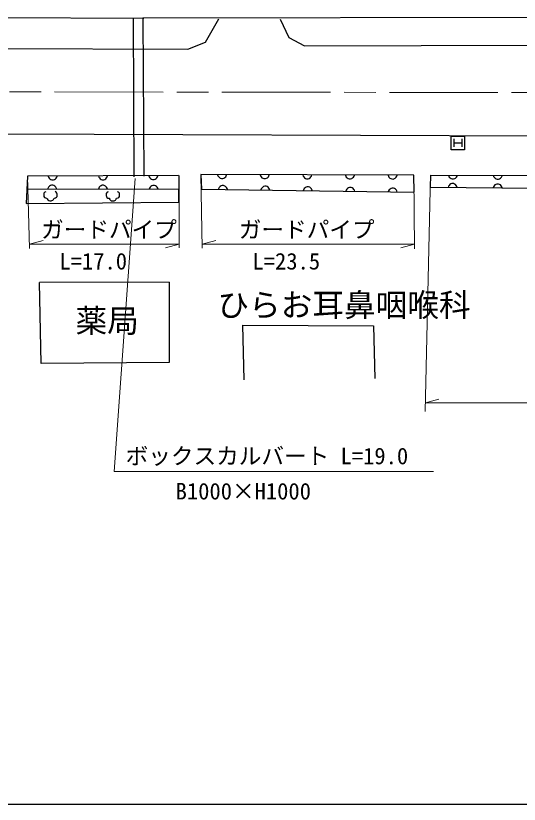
# Model space of a CAD drawing. Units: millimetres, scale not verified. Extents: x 40000 to 680000, y 20000 to 380000.
# Drawn here: x 201375 to 257025, y 205000 to 292182 of the extents above; entities that cross this region are included whole.
import ezdxf
from ezdxf.enums import TextEntityAlignment as Align

# ---------------------------------------------------------------- set-up
doc = ezdxf.new("R2010")
doc.units = ezdxf.units.MM
doc.header["$LTSCALE"] = 1000
doc.linetypes.add('CHAIN', pattern=[18.5, 12, -1.5, 3.5, -1.5])
for name, color, linetype, lineweight in [('M-BGD', 7, 'Continuous', 25), ('M-BGD-EXST', 7, 'Continuous', 25), ('M-BMK', 2, 'CHAIN', 13), ('M-STR-HTXT', 7, 'Continuous', 13), ('M-STR-STRC', 7, 'Continuous', 25), ('M-TTL-BAND', 7, 'Continuous', 25)]:
    doc.layers.add(name, color=color, linetype=linetype, lineweight=lineweight)
doc.styles.add('ＭＳ ゴシック', font='')
doc.styles.get('ＭＳ ゴシック').set_extended_font_data('MS Gothic')

msp = doc.modelspace()

# ---------------------------------------------------------------- linework, layer by layer
at = {"layer": 'M-BGD'}
for p, q in [((171177, 292169), (215548, 291909)), ((392963, 292182), (215434, 291908)), ((214346, 291916), (214423, 274374)), ((215434, 291908), (215543, 274464)), ((202670, 274448), (202508, 271430)), ((219358, 274503), (202670, 274448)), ((204951, 274456), (204992, 274336)), ((204992, 274336), (205052, 274236)), ((205052, 274236), (205152, 274136)), ((205152, 274136), (205252, 274077)), ((205252, 274077), (205373, 274037)), ((205373, 274037), (205533, 274038)), ((205533, 274038), (205652, 274078)), ((205652, 274078), (205752, 274138)), ((205752, 274138), (205852, 274239)), ((205852, 274239), (205912, 274339)), ((205912, 274339), (205951, 274459)), ((210514, 274474), (210554, 274354)), ((210554, 274354), (210614, 274254)), ((210614, 274254), (210715, 274155)), ((210715, 274155), (210815, 274095)), ((210815, 274095), (210935, 274055)), ((210935, 274055), (211095, 274056)), ((211095, 274056), (211215, 274096)), ((211215, 274096), (211315, 274157)), ((211315, 274157), (211414, 274257)), ((211414, 274257), (211474, 274357)), ((211474, 274357), (211514, 274477)), ((216076, 274492), (216117, 274372)), ((216117, 274372), (216177, 274272)), ((216177, 274272), (216277, 274173)), ((216277, 274173), (216378, 274113)), ((216378, 274113), (216498, 274073)), ((216498, 274073), (216658, 274074)), ((216658, 274074), (216778, 274114)), ((216778, 274114), (216877, 274175)), ((216877, 274175), (216977, 274275)), ((216977, 274275), (217037, 274375)), ((217037, 274375), (217076, 274495)), ((219384, 271580), (219452, 274504)), ((221826, 274618), (221917, 273017)), ((245380, 274546), (221826, 274618)), ((223681, 274612), (223721, 274492)), ((223721, 274492), (223781, 274392)), ((223781, 274392), (223881, 274292)), ((223881, 274292), (223980, 274231)), ((223980, 274231), (224100, 274191)), ((224100, 274191), (224260, 274190)), ((224260, 274190), (224380, 274230)), ((224380, 274230), (224480, 274290)), ((224480, 274290), (224581, 274389)), ((224581, 274389), (224641, 274489)), ((224641, 274489), (224681, 274609)), ((228392, 274598), (228432, 274478)), ((228432, 274478), (228492, 274377)), ((228492, 274377), (228591, 274277)), ((228591, 274277), (228691, 274217)), ((228691, 274217), (228811, 274177)), ((228811, 274177), (228971, 274176)), ((228971, 274176), (229091, 274216)), ((229091, 274216), (229191, 274275)), ((229191, 274275), (229292, 274375)), ((229292, 274375), (229352, 274475)), ((229352, 274475), (229392, 274595)), ((233103, 274583), (233143, 274463)), ((233143, 274463), (233202, 274363)), ((233202, 274363), (233302, 274263)), ((233302, 274263), (233402, 274203)), ((233402, 274203), (233522, 274162)), ((233522, 274162), (233682, 274162)), ((233682, 274162), (233802, 274201)), ((233802, 274201), (233902, 274261)), ((233902, 274261), (234002, 274361)), ((234002, 274361), (234063, 274461)), ((234063, 274461), (234103, 274580)), ((237814, 274569), (237853, 274449)), ((237853, 274449), (237913, 274349)), ((237913, 274349), (238013, 274249)), ((238013, 274249), (238113, 274188)), ((238113, 274188), (238232, 274148)), ((238232, 274148), (238392, 274147)), ((238392, 274147), (238513, 274187)), ((238513, 274187), (238613, 274247)), ((238613, 274247), (238713, 274346)), ((238713, 274346), (238773, 274446)), ((238773, 274446), (238814, 274566)), ((242524, 274555), (242564, 274435)), ((242564, 274435), (242624, 274335)), ((242624, 274335), (242723, 274234)), ((242723, 274234), (242823, 274174)), ((242823, 274174), (242943, 274134)), ((242943, 274134), (243103, 274133)), ((243103, 274133), (243223, 274173)), ((243223, 274173), (243323, 274232)), ((243323, 274232), (243424, 274332)), ((243424, 274332), (243484, 274432)), ((243484, 274432), (243524, 274552)), ((245397, 272661), (245380, 274546)), ((247217, 274573), (247186, 273221)), ((247217, 274573), (296835, 274379)), ((249198, 274565), (249237, 274445)), ((249237, 274445), (249297, 274345)), ((249297, 274345), (249396, 274244)), ((249396, 274244), (249496, 274184)), ((249496, 274184), (249616, 274143)), ((249616, 274143), (249776, 274143)), ((249776, 274143), (249896, 274182)), ((249896, 274182), (249996, 274242)), ((249996, 274242), (250097, 274341)), ((250097, 274341), (250157, 274441)), ((250157, 274441), (250198, 274561)), ((254159, 274546), (254199, 274425)), ((254199, 274425), (254259, 274325)), ((254259, 274325), (254358, 274225)), ((254358, 274225), (254458, 274164)), ((254458, 274164), (254578, 274124)), ((254578, 274124), (254738, 274123)), ((254738, 274123), (254858, 274163)), ((254858, 274163), (254958, 274222)), ((254958, 274222), (255059, 274322)), ((255059, 274322), (255119, 274422)), ((255119, 274422), (255159, 274542)), ((202594, 273032), (219417, 272994)), ((204938, 273147), (204898, 273027)), ((204998, 273247), (204938, 273147)), ((205099, 273347), (204998, 273247)), ((205199, 273406), (205099, 273347)), ((205319, 273446), (205199, 273406)), ((205479, 273446), (205319, 273446)), ((205599, 273405), (205479, 273446)), ((205699, 273345), (205599, 273405)), ((205798, 273245), (205699, 273345)), ((205858, 273145), (205798, 273245)), ((205898, 273025), (205858, 273145)), ((210546, 273134), (210505, 273014)), ((210606, 273234), (210546, 273134)), ((210706, 273334), (210606, 273234)), ((210806, 273394), (210706, 273334)), ((210926, 273433), (210806, 273394)), ((211086, 273433), (210926, 273433)), ((211206, 273393), (211086, 273433)), ((211306, 273333), (211206, 273393)), ((211406, 273232), (211306, 273333)), ((211466, 273132), (211406, 273232)), ((211505, 273012), (211466, 273132)), ((216153, 273122), (216113, 273002)), ((216213, 273221), (216153, 273122)), ((216314, 273321), (216213, 273221)), ((216414, 273381), (216314, 273321)), ((216534, 273421), (216414, 273381)), ((216694, 273420), (216534, 273421)), ((216814, 273380), (216694, 273420)), ((216914, 273320), (216814, 273380)), ((217013, 273220), (216914, 273320)), ((217073, 273120), (217013, 273220)), ((217113, 272999), (217073, 273120)), ((221917, 273017), (245397, 272661)), ((223807, 273108), (223765, 272989)), ((223868, 273207), (223807, 273108)), ((223970, 273306), (223868, 273207)), ((224070, 273364), (223970, 273306)), ((224191, 273403), (224070, 273364)), ((224351, 273400), (224191, 273403)), ((224470, 273358), (224351, 273400)), ((224569, 273297), (224470, 273358)), ((224668, 273195), (224569, 273297)), ((224726, 273094), (224668, 273195)), ((224765, 272974), (224726, 273094)), ((228503, 273037), (228461, 272918)), ((228564, 273136), (228503, 273037)), ((228666, 273235), (228564, 273136)), ((228766, 273293), (228666, 273235)), ((228887, 273331), (228766, 273293)), ((229047, 273329), (228887, 273331)), ((229166, 273287), (229047, 273329)), ((229265, 273226), (229166, 273287)), ((229364, 273124), (229265, 273226)), ((229422, 273023), (229364, 273124)), ((229461, 272903), (229422, 273023)), ((233199, 272966), (233157, 272846)), ((233260, 273065), (233199, 272966)), ((233362, 273163), (233260, 273065)), ((233462, 273222), (233362, 273163)), ((233583, 273260), (233462, 273222)), ((233743, 273258), (233583, 273260)), ((233862, 273216), (233743, 273258)), ((233961, 273154), (233862, 273216)), ((234060, 273053), (233961, 273154)), ((234118, 272952), (234060, 273053)), ((234157, 272831), (234118, 272952)), ((237895, 272895), (237853, 272775)), ((237956, 272994), (237895, 272895)), ((238058, 273092), (237956, 272994)), ((238158, 273151), (238058, 273092)), ((238279, 273189), (238158, 273151)), ((238439, 273186), (238279, 273189)), ((238558, 273145), (238439, 273186)), ((238657, 273083), (238558, 273145)), ((238756, 272981), (238657, 273083)), ((238814, 272881), (238756, 272981)), ((238853, 272760), (238814, 272881)), ((242652, 272922), (242591, 272823)), ((242754, 273021), (242652, 272922)), ((242854, 273079), (242754, 273021)), ((242975, 273117), (242854, 273079)), ((243135, 273115), (242975, 273117)), ((243254, 273073), (243135, 273115)), ((243353, 273012), (243254, 273073)), ((243452, 272910), (243353, 273012)), ((243510, 272809), (243452, 272910)), ((247186, 273221), (296849, 272789)), ((249210, 273324), (249169, 273204)), ((249271, 273423), (249210, 273324)), ((249372, 273522), (249271, 273423)), ((249473, 273582), (249372, 273522)), ((249593, 273620), (249473, 273582)), ((249753, 273619), (249593, 273620)), ((249873, 273578), (249753, 273619)), ((249972, 273517), (249873, 273578)), ((250071, 273416), (249972, 273517)), ((250130, 273316), (250071, 273416)), ((250169, 273195), (250130, 273316)), ((254177, 273281), (254136, 273161)), ((254238, 273380), (254177, 273281)), ((254338, 273479), (254238, 273380)), ((254439, 273538), (254338, 273479)), ((254559, 273577), (254439, 273538)), ((254719, 273576), (254559, 273577)), ((254839, 273535), (254719, 273576)), ((254938, 273474), (254839, 273535)), ((255038, 273373), (254938, 273474)), ((255097, 273273), (255038, 273373)), ((255136, 273152), (255097, 273273)), ((204489, 272550), (204460, 272430)), ((204460, 272430), (204461, 272310)), ((204461, 272310), (204492, 272190)), ((204577, 272671), (204489, 272550)), ((204492, 272190), (204553, 272101)), ((204553, 272101), (204643, 272041)), ((204697, 272732), (204577, 272671)), ((204643, 272041), (204763, 272012)), ((204763, 272012), (204823, 272013)), ((204823, 272013), (204854, 271923)), ((205574, 271930), (205603, 272020)), ((205603, 272020), (205663, 272020)), ((205663, 272020), (205783, 272052)), ((205837, 272682), (205717, 272741)), ((205783, 272052), (205873, 272112)), ((205929, 272563), (205837, 272682)), ((205873, 272112), (205932, 272203)), ((205960, 272443), (205929, 272563)), ((205932, 272203), (205961, 272323)), ((205961, 272323), (205960, 272443)), ((211385, 272540), (211357, 272419)), ((211357, 272419), (211358, 272299)), ((211358, 272299), (211389, 272180)), ((211474, 272660), (211385, 272540)), ((211389, 272180), (211450, 272090)), ((211450, 272090), (211540, 272031)), ((211594, 272722), (211474, 272660)), ((211540, 272031), (211660, 272002)), ((212471, 271919), (212500, 272010)), ((212500, 272010), (212560, 272010)), ((212560, 272010), (212680, 272041)), ((212734, 272672), (212614, 272731)), ((212680, 272041), (212769, 272102)), ((212825, 272552), (212734, 272672)), ((212769, 272102), (212829, 272193)), ((212857, 272433), (212825, 272552)), ((212829, 272193), (212858, 272313)), ((212858, 272313), (212857, 272433)), ((242591, 272823), (242549, 272704)), ((243549, 272689), (243510, 272809)), ((202508, 271430), (219384, 271580)), ((204854, 271923), (204915, 271834)), ((204915, 271834), (205036, 271745)), ((205036, 271745), (205156, 271716)), ((205156, 271716), (205276, 271717)), ((205276, 271717), (205366, 271748)), ((205366, 271748), (205485, 271809)), ((205485, 271809), (205545, 271869)), ((205545, 271869), (205574, 271930)), ((211660, 272002), (211720, 272003)), ((211720, 272003), (211751, 271913)), ((211751, 271913), (211812, 271823)), ((211812, 271823), (211933, 271735)), ((211933, 271735), (212053, 271706)), ((212053, 271706), (212173, 271707)), ((212173, 271707), (212263, 271737)), ((212263, 271737), (212382, 271799)), ((212382, 271799), (212442, 271859)), ((212442, 271859), (212471, 271919)), ((218332, 262708), (204000, 262675)), ((204175, 253719), (204000, 262675)), ((218332, 262708), (218316, 253845)), ((226630, 251939), (226482, 257972)), ((226482, 257972), (240908, 257912)), ((240908, 257912), (241055, 252068)), ((218316, 253845), (204175, 253719))]:
    msp.add_line(p, q, dxfattribs=at)
at = {"layer": 'M-BGD-EXST'}
for p, q in [((249487, 277373), (249487, 278873)), ((249487, 278873), (250987, 278873)), ((249787, 278573), (249787, 277673)), ((249787, 278123), (250687, 278123)), ((250687, 278573), (250687, 277673)), ((250987, 278873), (250987, 277373)), ((250987, 277373), (249487, 277373))]:
    msp.add_line(p, q, dxfattribs=at)
at = {"layer": 'M-BMK'}
msp.add_line((168670, 283808), (268712, 283675), dxfattribs=at)
at = {"layer": 'M-STR-HTXT'}
for p, q in [((202670, 274448), (202903, 266454)), ((214559, 274201), (212260, 241778)), ((219452, 274504), (219429, 266505)), ((221826, 274618), (221975, 266500)), ((245380, 274546), (245452, 266425)), ((247217, 274573), (246626, 248427)), ((202889, 266927), (204389, 267347)), ((202889, 266927), (219425, 266927)), ((219425, 266927), (217925, 266507)), ((221971, 266927), (223471, 267347)), ((221971, 266927), (245448, 266927)), ((245448, 266927), (243948, 266507)), ((246648, 249379), (248148, 249799)), ((246648, 249379), (296209, 249379)), ((212260, 241778), (247538, 241778))]:
    msp.add_line(p, q, dxfattribs=at)
at = {"layer": 'M-STR-STRC'}
for p, q in [((222363, 289265), (223829, 291842)), ((230611, 291820), (231540, 289761)), ((231540, 289761), (233285, 288866)), ((68414, 289051), (220385, 288503)), ((220385, 288503), (222363, 289265)), ((233285, 288866), (304249, 289003)), ((200242, 279143), (394723, 278400))]:
    msp.add_line(p, q, dxfattribs=at)
at = {"layer": 'M-TTL-BAND'}
msp.add_line((40000, 205000), (579000, 205000), dxfattribs=at)

# ---------------------------------------------------------------- texts
at = {"layer": 'M-BGD', "style": 'ＭＳ ゴシック'}
for s, p in [('ひらお耳鼻咽喉科', (223658, 258151)), ('薬局', (207985, 256402))]:
    msp.add_text(s, height=2566, dxfattribs=at).set_placement(p, align=Align.BOTTOM_LEFT)
at = {"layer": 'M-STR-HTXT', "style": 'ＭＳ ゴシック'}
for s, p in [('ガードパイプ', (204177, 267076)), ('ガードパイプ', (226029, 267076)), ('L=17.0', (206193, 263576)), ('L=23.5', (227538, 263576)), ('ボックスカルバート L=19.0', (213523, 242040)), ('B1000×H1000', (219043, 238146))]:
    msp.add_text(s, height=1833, dxfattribs=at).set_placement(p, align=Align.BOTTOM_LEFT)

doc.saveas('drawing.dxf')
